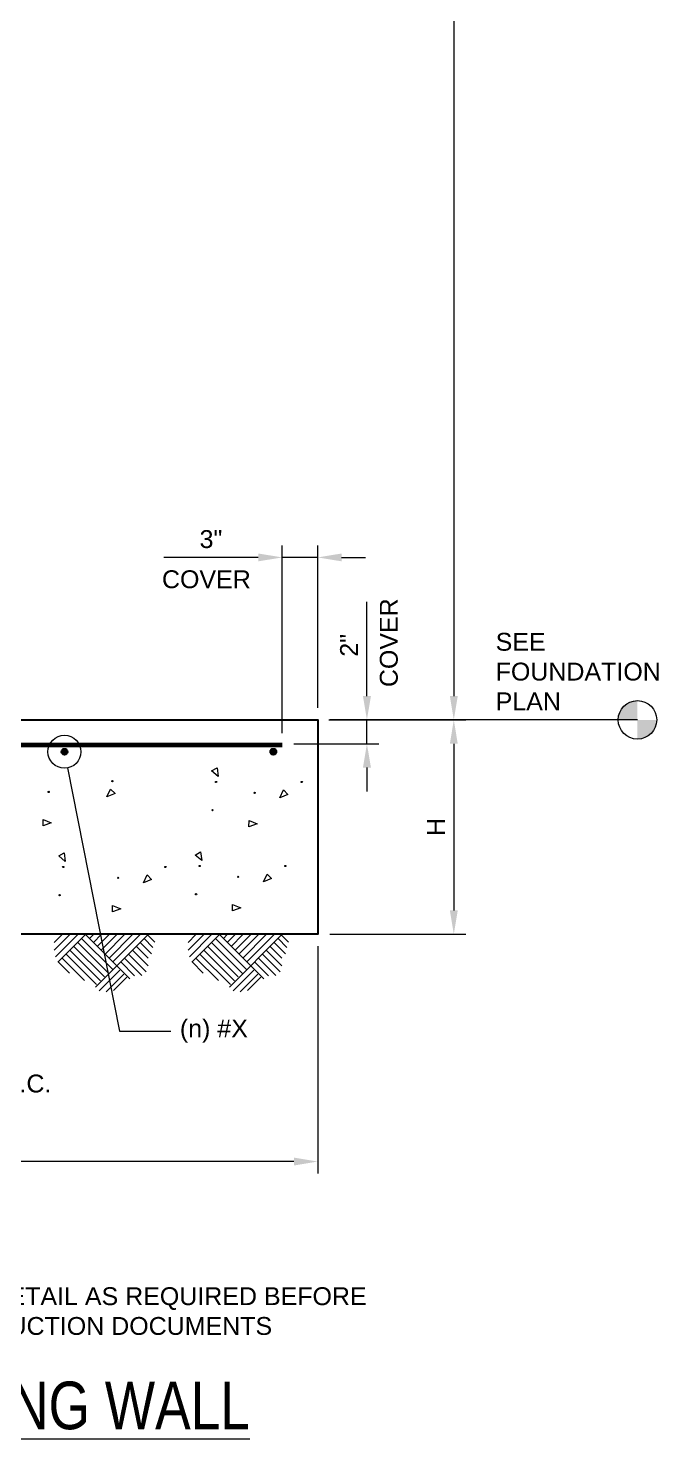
# Model space of a CAD drawing. Header units: inches. Extents: x -1055 to -919, y 1483 to 1679.
# Drawn here: x -972.1 to -919.2, y 1482.6 to 1601 of the extents above; entities that cross this region are included whole.
import ezdxf

# ---------------------------------------------------------------- set-up
doc = ezdxf.new("R2010")
doc.units = ezdxf.units.IN
doc.header["$LTSCALE"] = 5
doc.header["$MEASUREMENT"] = 0
for name, color, linetype, lineweight in [('S-ANNO-DIMS', 1, 'Continuous', 20), ('S-ANNO-TEXT', 7, 'Continuous', 20), ('S-DETL', 3, 'Continuous', 30), ('S-DETL-PATT', 7, 'Continuous', 15)]:
    doc.layers.add(name, color=color, linetype=linetype, lineweight=lineweight)
doc.styles.add('Romans', font='arial.ttf')
doc.dimstyles.get("Standard").update_dxf_attribs({"dimtxt": 0.18, "dimasz": 0.18, "dimexe": 0.18, "dimexo": 0.0625, "dimgap": 0.09, "dimtad": 0, "dimtih": 1, "dimtoh": 1, "dimdec": 4, "dimzin": 0, "dimdsep": 46, "dimtxsty": 'Standard', "dimcen": 0.09, "dimadec": 0, "dimazin": 0, "dimtfac": 1, "dimtdec": 4, "dimtofl": 0, "dimtmove": 0, "dimatfit": 3, "dimfxl": 1, "dimtolj": 1, "dimtzin": 0, "dimarcsym": 0})

# ---------------------------------------------------------------- blocks, each defined once
blk = doc.blocks.new('*D2')
at = {"layer": 'Defpoints', "color": 0, "transparency": 16777216}
for p in [(-1043.83, 1524.93), (-947.83, 1524.93), (-1043.83, 1505.85)]:
    blk.add_point(p, dxfattribs=at)
at = {"layer": 'S-ANNO-DIMS', "transparency": 16777216}
for p, q in [((-1043.83, 1523.93), (-1043.83, 1504.85)), ((-947.83, 1523.93), (-947.83, 1504.85)), ((-949.83, 1505.85), (-1041.83, 1505.85))]:
    blk.add_line(p, q, dxfattribs=at)
for points in [[(-1041.83, 1506.18), (-1041.83, 1505.52), (-1043.83, 1505.85)], [(-949.83, 1506.18), (-949.83, 1505.52), (-947.83, 1505.85)]]:
    blk.add_solid(points, dxfattribs=at)
at = {"layer": 'S-ANNO-DIMS', "transparency": 16777216, "insert": (-995.79, 1507.35), "char_height": 1.5, "attachment_point": 5, "style": 'Romans'}
blk.add_mtext('\\A1;X\'-X"', dxfattribs=at)
blk = doc.blocks.new('*D12')
at = {"layer": 'Defpoints', "color": 0, "transparency": 16777216}
for p in [(-947.9, 1542.93), (-950.83, 1540.93), (-943.71, 1540.93)]:
    blk.add_point(p, dxfattribs=at)
at = {"layer": 'S-ANNO-DIMS', "transparency": 16777216}
for p, q in [((-943.71, 1544.93), (-943.71, 1551.07)), ((-946.9, 1542.93), (-942.71, 1542.93)), ((-943.71, 1540.93), (-943.71, 1542.93)), ((-949.83, 1540.93), (-942.71, 1540.93)), ((-943.71, 1538.93), (-943.71, 1536.93))]:
    blk.add_line(p, q, dxfattribs=at)
for points in [[(-944.04, 1544.93), (-943.37, 1544.93), (-943.71, 1542.93)], [(-944.04, 1538.93), (-943.37, 1538.93), (-943.71, 1540.93)]]:
    blk.add_solid(points, dxfattribs=at)
at = {"layer": 'S-ANNO-DIMS', "transparency": 16777216, "insert": (-945.21, 1549.19), "char_height": 1.5, "attachment_point": 5, "rotation": 90, "style": 'Romans'}
blk.add_mtext('\\A1;2"', dxfattribs=at)
blk = doc.blocks.new('*D15')
at = {"layer": 'Defpoints', "color": 0, "transparency": 16777216}
for p in [(-1001.83, 1666.83), (-947.83, 1542.93), (-936.42, 1542.93)]:
    blk.add_point(p, dxfattribs=at)
at = {"layer": 'S-ANNO-DIMS', "transparency": 16777216}
for p, q in [((-1000.83, 1666.83), (-935.42, 1666.83)), ((-936.42, 1664.83), (-936.42, 1544.93)), ((-946.83, 1542.93), (-935.42, 1542.93))]:
    blk.add_line(p, q, dxfattribs=at)
for points in [[(-936.75, 1664.83), (-936.09, 1664.83), (-936.42, 1666.83)], [(-936.75, 1544.93), (-936.09, 1544.93), (-936.42, 1542.93)]]:
    blk.add_solid(points, dxfattribs=at)
at = {"layer": 'S-ANNO-DIMS', "transparency": 16777216, "insert": (-937.92, 1604.88), "char_height": 1.5, "attachment_point": 5, "rotation": 90, "style": 'Romans'}
blk.add_mtext('\\A1;X\'-X" ', dxfattribs=at)
blk = doc.blocks.new('*D16')
at = {"layer": 'Defpoints', "color": 0, "transparency": 16777216}
for p in [(-947.83, 1542.93), (-947.83, 1524.93), (-936.42, 1524.93)]:
    blk.add_point(p, dxfattribs=at)
at = {"layer": 'S-ANNO-DIMS', "transparency": 16777216}
for p, q in [((-946.83, 1542.93), (-935.42, 1542.93)), ((-936.42, 1540.93), (-936.42, 1526.93)), ((-946.83, 1524.93), (-935.42, 1524.93))]:
    blk.add_line(p, q, dxfattribs=at)
for points in [[(-936.75, 1540.93), (-936.09, 1540.93), (-936.42, 1542.93)], [(-936.75, 1526.93), (-936.09, 1526.93), (-936.42, 1524.93)]]:
    blk.add_solid(points, dxfattribs=at)
at = {"layer": 'S-ANNO-DIMS', "transparency": 16777216, "insert": (-937.92, 1533.93), "char_height": 1.5, "attachment_point": 5, "rotation": 90, "style": 'Romans'}
blk.add_mtext('\\A1;H', dxfattribs=at)
blk = doc.blocks.new('*D18')
at = {"layer": 'Defpoints', "color": 0, "transparency": 16777216}
for p in [(-950.82, 1556.57), (-947.83, 1542.93), (-950.82, 1540.82)]:
    blk.add_point(p, dxfattribs=at)
at = {"layer": 'S-ANNO-DIMS', "transparency": 16777216}
for p, q in [((-950.82, 1541.82), (-950.82, 1557.57)), ((-947.83, 1543.93), (-947.83, 1557.57)), ((-952.82, 1556.57), (-958.65, 1556.57)), ((-947.83, 1556.57), (-950.82, 1556.57)), ((-945.83, 1556.57), (-943.83, 1556.57))]:
    blk.add_line(p, q, dxfattribs=at)
for points in [[(-952.82, 1556.9), (-952.82, 1556.24), (-950.82, 1556.57)], [(-945.83, 1556.9), (-945.83, 1556.24), (-947.83, 1556.57)]]:
    blk.add_solid(points, dxfattribs=at)
at = {"layer": 'S-ANNO-DIMS', "transparency": 16777216, "insert": (-956.79, 1558.1), "char_height": 1.5, "attachment_point": 5, "style": 'Romans'}
blk.add_mtext('\\A1;3"', dxfattribs=at)

msp = doc.modelspace()

# ---------------------------------------------------------------- hatches: boundary and pattern name
at = {"layer": 'S-ANNO-TEXT'}
h = msp.add_hatch(color=256, dxfattribs=at)
h.dxf.hatch_style = 1
h.paths.add_polyline_path([(-921.0130537, 1544.5468806, 0.4142135624), (-922.6266279, 1542.9333064), (-921.0130537, 1542.9333064)])
h = msp.add_hatch(color=256, dxfattribs=at)
h.dxf.hatch_style = 1
h.paths.add_polyline_path([(-919.3990904, 1542.9320327), (-921.0126646, 1542.9320327), (-921.0126646, 1541.3184585, 0.4142135624)])
at = {"layer": 'S-DETL'}
h = msp.add_hatch(color=256, dxfattribs=at)
h.dxf.hatch_style = 1
h.paths.add_polyline_path([(-969.3288283, 1540.2570346, 1), (-968.8288283, 1540.2570346, 1)])
h = msp.add_hatch(color=256, dxfattribs=at)
h.dxf.hatch_style = 1
h.paths.add_polyline_path([(-951.8095822, 1540.2570346, 1), (-951.3095822, 1540.2570346, 1)])

# ---------------------------------------------------------------- linework, layer by layer
at = {"layer": 'S-ANNO-DIMS'}
for p, q in [((-952.8280267, 1556.5710838), (-960.748968, 1556.5710838)), ((-943.7069103, 1544.9333064), (-943.7069103, 1552.8542477))]:
    msp.add_line(p, q, dxfattribs=at)
at = {"layer": 'S-ANNO-TEXT'}
msp.add_line((-921.0130537, 1542.9333064), (-946.8280267, 1542.9333064), dxfattribs=at)
msp.add_lwpolyline([(-968.8116984, 1538.9017576), (-964.4538374, 1516.7922604), (-960.1485565, 1516.7922604)], dxfattribs=at)
for centre, radius in [((-921.0130537, 1542.9333064), 1.6135741), ((-969.0788283, 1540.2570346), 1.3813522)]:
    msp.add_circle(centre, radius, dxfattribs=at)
at = {"layer": 'S-DETL'}
msp.add_lwpolyline([(-1001.8280267, 1542.9333064), (-947.8280267, 1542.9333064), (-947.8280267, 1524.9333064), (-1043.8280267, 1524.9333064), (-1043.8280267, 1542.9333064), (-1016.8280267, 1542.9333064)], dxfattribs=at)
at = {"layer": 'S-DETL', "const_width": 0.375}
msp.add_lwpolyline([(-950.8159834, 1540.8249673), (-1039.8994115, 1540.8249673)], dxfattribs=at)
at = {"layer": 'S-DETL'}
for centre in [(-969.0788283, 1540.2570346), (-951.5595822, 1540.2570346)]:
    msp.add_circle(centre, 0.25, dxfattribs=at)
at = {"layer": 'S-DETL-PATT'}
for p, q in [((-969.9300908, 1523.5872568), (-968.6191105, 1524.898237)), ((-969.9300908, 1524.2427469), (-969.2746007, 1524.898237)), ((-969.8194768, 1523.0423806), (-967.9636204, 1524.898237)), ((-969.6281147, 1522.5782526), (-967.3081303, 1524.898237)), ((-967.9636204, 1524.2427469), (-965.3369732, 1521.6160997)), ((-967.6358754, 1524.570492), (-965.026279, 1521.9608957)), ((-967.3081303, 1524.898237), (-963.5904115, 1521.1805183)), ((-966.9803852, 1524.570492), (-966.6526402, 1524.898237)), ((-966.6526402, 1524.2427469), (-965.99715, 1524.898237)), ((-966.4776653, 1520.484781), (-962.0642093, 1524.898237)), ((-966.3248951, 1523.9150019), (-965.3416599, 1524.898237)), ((-965.99715, 1523.5872568), (-964.6861698, 1524.898237)), ((-965.669405, 1523.2595117), (-964.0306796, 1524.898237)), ((-965.3416599, 1522.9317667), (-963.3751895, 1524.898237)), ((-965.0139148, 1522.6040216), (-962.7196994, 1524.898237)), ((-962.7196994, 1524.2427469), (-961.777375, 1523.3004143)), ((-962.3919543, 1524.570492), (-961.6542084, 1523.8327378)), ((-962.0963283, 1524.866118), (-961.5120162, 1524.2817977)), ((-958.7010012, 1523.5872568), (-957.3900209, 1524.898237)), ((-958.7010012, 1524.2427469), (-958.0455111, 1524.898237)), ((-958.5903872, 1523.0423806), (-956.7345308, 1524.898237)), ((-958.3990251, 1522.5782526), (-956.0790407, 1524.898237)), ((-956.7345308, 1524.2427469), (-954.1078835, 1521.6160997)), ((-956.4067857, 1524.570492), (-953.7971894, 1521.9608957)), ((-956.0790407, 1524.898237), (-952.3613219, 1521.1805183)), ((-955.7512956, 1524.570492), (-955.4235505, 1524.898237)), ((-955.4235505, 1524.2427469), (-954.7680604, 1524.898237)), ((-955.2485756, 1520.484781), (-950.8351196, 1524.898237)), ((-955.0958055, 1523.9150019), (-954.1125703, 1524.898237)), ((-954.7680604, 1523.5872568), (-953.4570802, 1524.898237)), ((-954.4403154, 1523.2595117), (-952.80159, 1524.898237)), ((-954.1125703, 1522.9317667), (-952.1460999, 1524.898237)), ((-953.7848252, 1522.6040216), (-951.4906098, 1524.898237)), ((-951.4906098, 1524.2427469), (-950.5482854, 1523.3004143)), ((-951.1628647, 1524.570492), (-950.4251188, 1523.8327378)), ((-950.8672387, 1524.866118), (-950.2829266, 1524.2817977)), ((-968.9468556, 1523.2595117), (-966.3884039, 1520.7010518)), ((-968.6191105, 1523.5872568), (-966.0436079, 1521.0117541)), ((-968.2913655, 1523.9150019), (-965.7329138, 1521.356542)), ((-963.7029346, 1523.2595117), (-962.2150703, 1521.7716475)), ((-963.3751895, 1523.5872568), (-962.0642093, 1522.2762765)), ((-963.0474445, 1523.9150019), (-962.0642093, 1522.9317667)), ((-957.717766, 1523.2595117), (-955.1593143, 1520.7010518)), ((-957.3900209, 1523.5872568), (-954.8145183, 1521.0117541)), ((-957.0622759, 1523.9150019), (-954.5038241, 1521.356542)), ((-952.473845, 1523.2595117), (-950.9859807, 1521.7716475)), ((-952.1460999, 1523.5872568), (-950.8351196, 1522.2762765)), ((-951.8183548, 1523.9150019), (-950.8351196, 1522.9317667)), ((-969.6023457, 1522.6040216), (-968.6634545, 1521.6651303)), ((-969.2746007, 1522.9317667), (-967.3980717, 1521.0552295)), ((-966.166119, 1520.1732266), (-964.4272184, 1521.9121272)), ((-964.3584247, 1522.6040216), (-963.1944791, 1521.4400678)), ((-964.0306796, 1522.9317667), (-962.5769173, 1521.4779961)), ((-958.3732561, 1522.6040216), (-957.4343648, 1521.6651303)), ((-958.0455111, 1522.9317667), (-956.1689821, 1521.0552295)), ((-954.9370294, 1520.1732266), (-953.1981288, 1521.9121272)), ((-953.1293351, 1522.6040216), (-951.9653895, 1521.4400678)), ((-952.80159, 1522.9317667), (-951.3478276, 1521.4779961)), ((-965.5694345, 1520.0879883), (-964.086257, 1521.5711658)), ((-964.9557073, 1520.2243712), (-963.8475849, 1521.3324937)), ((-954.3403449, 1520.0879883), (-952.8571674, 1521.5711658)), ((-953.7266177, 1520.2243712), (-952.6184953, 1521.3324937))]:
    msp.add_line(p, q, dxfattribs=at)
at = {"layer": 'S-DETL-PATT', "flags": 128}
for points in [[(-956.2822304, 1538.9018962), (-956.1858551, 1538.1752016), (-956.7438983, 1538.6412205)], [(-964.8393503, 1536.7464257), (-965.5136133, 1536.4587754), (-965.214243, 1537.1213184)], [(-950.332528, 1536.6741431), (-951.0067909, 1536.3864928), (-950.7074207, 1537.0490358)], [(-970.8686536, 1534.5613566), (-970.1899789, 1534.2842755), (-970.8715444, 1534.0311861)], [(-953.5991268, 1534.489074), (-952.9204521, 1534.2119929), (-953.6020176, 1533.9589035)], [(-969.1025551, 1531.765015), (-969.0061798, 1531.0383204), (-969.564223, 1531.5043393)], [(-957.6568189, 1531.8436814), (-957.5604436, 1531.1169867), (-958.1184868, 1531.5830056)], [(-961.7715004, 1529.5372619), (-962.4457634, 1529.2496116), (-962.1463931, 1529.9121546)], [(-951.7071164, 1529.6159282), (-952.3813794, 1529.3282779), (-952.0820092, 1529.990821)], [(-965.0380992, 1527.3521927), (-964.3594245, 1527.0751117), (-965.04099, 1526.8220222)], [(-954.9737153, 1527.4308591), (-954.2950406, 1527.153778), (-954.9766061, 1526.9006886)]]:
    msp.add_lwpolyline(points, close=True, dxfattribs=at)
for points in [[(-965.010407, 1537.7897032, -1), (-965.114087, 1537.7897032, -1)], [(-956.309185, 1537.7174206, -1), (-956.412865, 1537.7174206, -1)], [(-949.1222324, 1537.7174206, -1), (-949.2259124, 1537.7174206, -1)], [(-970.3481019, 1536.8806806, -1), (-970.4517819, 1536.8806806, -1)], [(-953.0785751, 1536.808398, -1), (-953.1822551, 1536.808398, -1)], [(-956.6117702, 1535.3497376, -1), (-956.7154502, 1535.3497376, -1)], [(-969.1295096, 1530.5805393, -1), (-969.2331896, 1530.5805393, -1)], [(-960.5612049, 1530.5805393, -1), (-960.6648849, 1530.5805393, -1)], [(-957.6837735, 1530.6592057, -1), (-957.7874535, 1530.6592057, -1)], [(-950.4968209, 1530.6592057, -1), (-950.6005009, 1530.6592057, -1)], [(-964.5175475, 1529.6715168, -1), (-964.6212275, 1529.6715168, -1)], [(-954.4531636, 1529.7501831, -1), (-954.5568436, 1529.7501831, -1)], [(-969.4320948, 1528.2128564, -1), (-969.5357748, 1528.2128564, -1)], [(-957.9863586, 1528.2915227, -1), (-958.0900386, 1528.2915227, -1)]]:
    msp.add_lwpolyline(points, format="xyb", close=True, dxfattribs=at)

# ---------------------------------------------------------------- texts
at = {"layer": 'S-ANNO-DIMS', "insert": (-960.898968, 1555.4877504), "char_height": 1.49999999, "attachment_point": 1, "style": 'Romans'}
msp.add_mtext('\\A1;COVER', dxfattribs=at)
at = {"layer": 'S-ANNO-DIMS', "insert": (-942.623577, 1545.6833064), "char_height": 1.49999999, "attachment_point": 1, "rotation": 90, "style": 'Romans'}
msp.add_mtext('\\A1;COVER', dxfattribs=at)
msp.add_mtext('\\A1;COVER', dxfattribs=at)
at = {"layer": 'S-ANNO-TEXT', "style": 'Romans'}
for s, insert, char_height, attachment_point in [('\\A1;SEE \\PFOUNDATION \\PPLAN', (-932.9086882, 1550.2354892), 1.499999989, 1), ('(n) #X', (-959.3985565, 1517.7755483), 1.49999999, 1), ('#X @ s O.C.', (-981.9651176, 1513.1524876), 1.499999989, 1), ('{\\W0.8;\\LCANTILEVER RETAINING WALL}', (-987.0529091, 1487.3746147), 4, 2)]:
    msp.add_mtext(s, dxfattribs=dict(at, insert=insert, char_height=char_height, attachment_point=attachment_point))
at = {"layer": 'S-ANNO-TEXT', "insert": (-1030.1143344, 1497.7982163), "char_height": 1.499999989, "width": 159.842980143, "attachment_point": 1, "style": 'Romans'}
msp.add_mtext('NOTE TO DESIGN PROFESSIONAL: \\PCOMPLETE THE ATTACHED CHECKLIST AND MODIFY DETAIL AS REQUIRED BEFORE \\PINCORPORATING THIS DETAIL INTO PROJECT CONSTRUCTION DOCUMENTS', dxfattribs=at)

# ---------------------------------------------------------------- dimensions: what is measured, and where the dimension line sits
at = {"layer": 'S-ANNO-DIMS'}
for base, p1, p2, angle, text, picture, middle in [((-936.4202853, 1542.9333064), (-1001.8280267, 1666.8272082), (-947.8280267, 1542.9333064), 270, 'X\'-X" ', '*D15', (-936.4202853, 1604.8802573)), ((-950.8159834, 1556.5710838), (-947.8280267, 1542.9333064), (-950.8159834, 1540.8249673), 180, '3"', '*D18', (-956.7884973, 1556.5710838)), ((-943.7069103, 1540.9333064), (-947.9015488, 1542.9333064), (-950.8280267, 1540.9333064), 270, '2"', '*D12', (-943.7069103, 1549.1937771)), ((-936.4202853, 1524.9333064), (-947.8280267, 1542.9333064), (-947.8280267, 1524.9333064), 270, 'H', '*D16', (-936.4202853, 1533.9333064)), ((-1043.8280267, 1505.8492927), (-947.8280267, 1524.9333064), (-1043.8280267, 1524.9333064), 180, 'X\'-X"', '*D2', (-995.7912656, 1505.8492927))]:
    dim = msp.add_linear_dim(base=base, p1=p1, p2=p2, angle=angle, text=text, dimstyle='Standard', override={"dimscale": 16, "dimtxt": 0.09375, "dimasz": 0.125, "dimexe": 0.0625, "dimgap": 0.0625, "dimtih": 0, "dimtoh": 0, "dimdec": 5, "dimlfac": 1, "dimrnd": 0.03125, "dimzin": 7, "dimlunit": 4, "dimtxsty": 'Romans', "dimcen": 0.125, "dimclrd": 256, "dimclre": 256, "dimclrt": 256, "dimadec": 4, "dimtdec": 5, "dimtofl": 1, "dimtvp": 1, "dimfrac": 2, "dimtzin": 3, "dimlwd": 65535, "dimlwe": 65535}, dxfattribs=at)
    dim.commit()
    dim.dimension.update_dxf_attribs({"geometry": picture, "text_midpoint": middle, "dimtype": 128})

doc.saveas('drawing.dxf')
